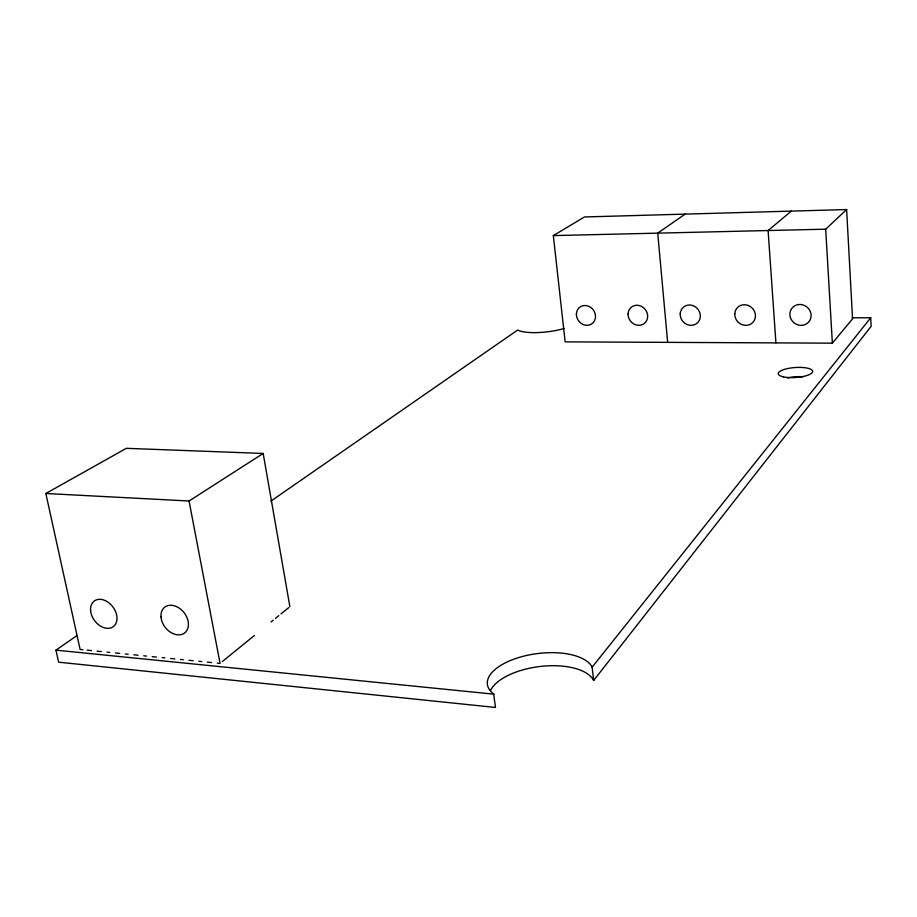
<?xml version="1.0" encoding="UTF-8"?>
<svg xmlns="http://www.w3.org/2000/svg" width="917" height="917" viewBox="0 0 917 917"><rect width="100%" height="100%" fill="white"/><g stroke="black" fill="none" stroke-linecap="round" stroke-linejoin="round"><path stroke-width="1.38" d="M490.538 690.444A53.232 24.587 -7.3 0 1 542.44 666.223A53.232 24.587 -7.3 0 1 593.643 680.483L871.15 326.326L870.714 317.763L852.18 317.786M870.714 317.763L592.141 667.152L593.643 680.483M832.361 343.164L852.546 318.852L846.62 209.546L584.496 216.962L553.341 235.6L565.136 341.869L832.361 343.164L825.69 229.181L846.62 209.546M791.314 211.116L768.102 230.545L775.92 342.889M222.281 661.593L254.422 635.481M271.042 621.978L273.255 620.179M275.467 618.379L278.791 615.674M281.015 613.874L288.763 607.57M592.279 667.438L592.141 667.152A53.381 24.232 -7.3 0 0 521.876 656.629A53.381 24.232 -7.3 0 0 493.655 693.94L495.478 707.454L58.631 662.177L55.937 650.153L77.085 635.492M270.939 501.083L517.681 330.017A30.467 7.68 -6.6 0 0 564.104 328.492M685.148 214.12L657.73 233.136L667.656 342.362M82.943 649.74L80.111 649.465L45.85 493.495L189.062 501.003L263.179 453.457L289.875 606.664M45.85 493.495L126.34 448.321L263.179 453.457M553.341 235.6L825.69 229.181M87.184 650.164L91.425 650.589M97.076 651.15L101.317 651.574M106.98 652.136L109.799 652.411M115.462 652.984L119.703 653.397M125.354 653.959L128.185 654.245M133.836 654.807L138.077 655.231M143.728 655.793L146.56 656.079M152.211 656.641L156.452 657.065M162.114 657.627L164.934 657.902M170.596 658.463L174.838 658.887M180.489 659.449L183.308 659.736M188.971 660.297L193.212 660.721M198.863 661.283L201.694 661.558M207.345 662.131L211.586 662.544M217.237 663.117L220.069 663.392L189.062 501.003M55.937 650.153L493.976 694.169M787.451 377.953A17.228 5.078 -3.9 0 1 803.143 376.727M783.462 376.876A17.263 4.998 -4 0 0 812.164 372.669A17.263 4.998 -4 0 0 790.775 367.992A17.263 4.998 -4 0 0 783.462 376.876M790.42 317.626A10.866 10.202 38 0 0 808.439 322.325A10.866 10.202 38 0 0 802.627 304.822A10.866 10.202 38 0 0 790.42 317.626M680.219 313.832A10.534 9.674 48.7 0 0 694.88 324.572A10.534 9.674 48.7 0 0 695.694 307.103A10.534 9.674 48.7 0 0 680.219 313.832M734.792 313.694A10.695 9.938 44.2 0 0 749.739 324.584A10.695 9.938 44.2 0 0 750.794 306.874A10.695 9.938 44.2 0 0 734.792 313.694M576.403 314.095A10.259 9.159 54.2 0 0 590.537 324.549A10.259 9.159 54.2 0 0 590.926 307.55A10.259 9.159 54.2 0 0 576.403 314.095M628.076 313.969A10.396 9.411 51.8 0 0 642.473 324.561A10.396 9.411 51.8 0 0 643.069 307.333A10.396 9.411 51.8 0 0 628.076 313.969M90.611 610.745A15.967 11.451 53.4 0 0 111.496 627.664A15.967 11.451 53.4 0 0 109.215 603.077A15.967 11.451 53.4 0 0 90.611 610.745M161.002 616.9A16.3 11.967 52.3 0 0 182.494 634.197A16.3 11.967 52.3 0 0 180.603 609.117A16.3 11.967 52.3 0 0 161.002 616.9"/></g></svg>
